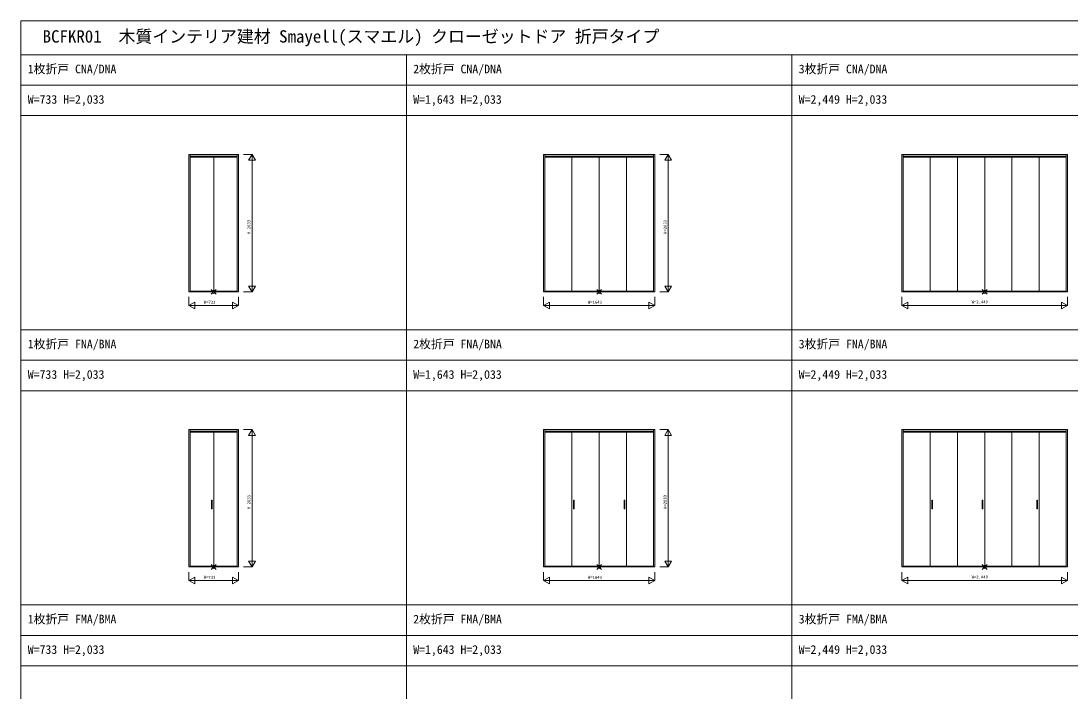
# Model space of a CAD drawing. Units: millimetres, scale not verified. Extents: x -14341 to 14341, y -10000 to 10000.
# Drawn here: x -14341 to 1171, y 90 to 10000 of the extents above; entities that cross this region are included whole.
import ezdxf
from ezdxf.enums import TextEntityAlignment as Align

# ---------------------------------------------------------------- set-up
doc = ezdxf.new("R2010")
doc.units = ezdxf.units.MM
doc.header["$LTSCALE"] = 50
doc.layers.add('0-0_0', color=7, linetype='Continuous')
for name, color, linetype, lineweight in [('0-1_YKK_F1', 7, 'Continuous', 18), ('0-2_YKK_A1', 4, 'Continuous', 18), ('0-5_YKK_N1', 2, 'Continuous', 18), ('0-7_YKK_IN', 1, 'Continuous', 18)]:
    doc.layers.add(name, color=color, linetype=linetype, lineweight=lineweight)
doc.styles.add('ＭＳ ゴシック', font='')
doc.styles.get('ＭＳ ゴシック').set_extended_font_data('MS Gothic')

msp = doc.modelspace()

# ---------------------------------------------------------------- linework, layer by layer
at = {"layer": '0-1_YKK_F1'}
for p, q in [((-14340.51, 10000), (14340.51, 10000)), ((-14340.51, -10000), (-14340.51, 10000)), ((-14340.51, 9500), (14159.49, 9500)), ((-8640.51, -10000), (-8640.51, 9500)), ((-2940.51, -10000), (-2940.51, 9500)), ((-14340.51, 9050), (14159.49, 9050)), ((-14340.51, 8600), (14159.49, 8600)), ((-14340.51, 5432), (14159.49, 5432)), ((-14340.51, 4982), (14159.49, 4982)), ((-14340.51, 4532), (14159.49, 4532)), ((-14340.51, 1364), (14159.49, 1364)), ((-14340.51, 914), (14159.49, 914)), ((-14340.51, 464), (14159.49, 464))]:
    msp.add_line(p, q, dxfattribs=at)
at = {"layer": '0-2_YKK_A1'}
for p, q in [((-11837.01, 8026.5), (-11837.01, 5993.5)), ((-11837.01, 8002.5), (-11144.01, 8002.5)), ((-11837.01, 7999.5), (-11144.01, 7999.5)), ((-11837.01, 7988), (-11144.01, 7988)), ((-11490.51, 6005.59), (-11490.51, 7988.5)), ((-11490.51, 6005.59), (-11490.51, 7988.5)), ((-11144.01, 5993.5), (-11144.01, 8026.5)), ((-6592.01, 8026.5), (-6592.01, 5993.5)), ((-6592.01, 8002.5), (-4989.01, 8002.5)), ((-6592.01, 7999.5), (-4989.01, 7999.5)), ((-6592.01, 7988), (-5791.51, 7988)), ((-6193.26, 6005.59), (-6193.26, 7988)), ((-6193.26, 6005.59), (-6193.26, 7988)), ((-5791.51, 6005.59), (-5791.51, 7988)), ((-5789.51, 7988), (-4989.01, 7988)), ((-5789.51, 6005.59), (-5789.51, 7988)), ((-5387.76, 6005.59), (-5387.76, 7988)), ((-5387.76, 6005.59), (-5387.76, 7988)), ((-4989.01, 5993.5), (-4989.01, 8026.5)), ((-1295.01, 8026.5), (-1295.01, 5993.5)), ((-1295.01, 8002.5), (1113.99, 8002.5)), ((-1295.01, 7999.5), (1113.99, 7999.5)), ((-1295.01, 7988), (-494.51, 7988)), ((-896.26, 6005.59), (-896.26, 7988)), ((-896.26, 6005.59), (-896.26, 7988)), ((-494.51, 6005.59), (-494.51, 7988)), ((311.24, 7988), (-492.26, 7988)), ((-492.26, 6005.59), (-492.26, 7988)), ((-90.51, 6005.59), (-90.51, 7988)), ((-90.51, 6005.59), (-90.51, 7988)), ((311.24, 7988), (311.24, 6005.59)), ((313.49, 7988), (1113.99, 7988)), ((313.49, 6005.59), (313.49, 7988)), ((715.24, 6005.59), (715.24, 7988)), ((715.24, 6005.59), (715.24, 7988)), ((1113.99, 5993.5), (1113.99, 8026.5)), ((-11837.01, 6005.59), (-11144.01, 6005.59)), ((-6592.01, 6005.59), (-5791.51, 6005.59)), ((-5789.51, 6005.59), (-4989.01, 6005.59)), ((-1295.01, 6005.59), (-494.51, 6005.59)), ((311.24, 6005.59), (-492.26, 6005.59)), ((313.49, 6005.59), (1113.99, 6005.59)), ((-11837.01, 3958.5), (-11837.01, 1925.5)), ((-11837.01, 3934.5), (-11144.01, 3934.5)), ((-11837.01, 3931.5), (-11144.01, 3931.5)), ((-11837.01, 3920), (-11144.01, 3920)), ((-11490.51, 1937.59), (-11490.51, 3920.5)), ((-11490.51, 1937.59), (-11490.51, 3920.5)), ((-11144.01, 1925.5), (-11144.01, 3958.5)), ((-6592.01, 3958.5), (-6592.01, 1925.5)), ((-6592.01, 3934.5), (-4989.01, 3934.5)), ((-6592.01, 3931.5), (-4989.01, 3931.5)), ((-6592.01, 3920), (-5791.51, 3920)), ((-6193.26, 1937.59), (-6193.26, 3920)), ((-6193.26, 1937.59), (-6193.26, 3920)), ((-5791.51, 1937.59), (-5791.51, 3920)), ((-5789.51, 3920), (-4989.01, 3920)), ((-5789.51, 1937.59), (-5789.51, 3920)), ((-5387.76, 1937.59), (-5387.76, 3920)), ((-5387.76, 1937.59), (-5387.76, 3920)), ((-4989.01, 1925.5), (-4989.01, 3958.5)), ((-1295.01, 3958.5), (-1295.01, 1925.5)), ((-1295.01, 3934.5), (1113.99, 3934.5)), ((-1295.01, 3931.5), (1113.99, 3931.5)), ((-1295.01, 3920), (-494.51, 3920)), ((-896.26, 1937.59), (-896.26, 3920)), ((-896.26, 1937.59), (-896.26, 3920)), ((-494.51, 1937.59), (-494.51, 3920)), ((311.24, 3920), (-492.26, 3920)), ((-492.26, 1937.59), (-492.26, 3920)), ((-90.51, 1937.59), (-90.51, 3920)), ((-90.51, 1937.59), (-90.51, 3920)), ((311.24, 3920), (311.24, 1937.59)), ((313.49, 3920), (1113.99, 3920)), ((313.49, 1937.59), (313.49, 3920)), ((715.24, 1937.59), (715.24, 3920)), ((715.24, 1937.59), (715.24, 3920)), ((1113.99, 1925.5), (1113.99, 3958.5)), ((-11525.51, 2911.16), (-11525.51, 2788.84)), ((-11515.51, 2911.16), (-11515.51, 2788.84)), ((-6168.26, 2911.16), (-6168.26, 2788.84)), ((-6158.26, 2911.16), (-6158.26, 2788.84)), ((-5422.76, 2911.16), (-5422.76, 2788.84)), ((-5412.76, 2911.16), (-5412.76, 2788.84)), ((-871.26, 2911.16), (-871.26, 2788.84)), ((-861.26, 2911.16), (-861.26, 2788.84)), ((-125.51, 2911.16), (-125.51, 2788.84)), ((-115.51, 2911.16), (-115.51, 2788.84)), ((680.24, 2911.16), (680.24, 2788.84)), ((690.24, 2911.16), (690.24, 2788.84)), ((-11837.01, 1937.59), (-11144.01, 1937.59)), ((-6592.01, 1937.59), (-5791.51, 1937.59)), ((-5789.51, 1937.59), (-4989.01, 1937.59)), ((-1295.01, 1937.59), (-494.51, 1937.59)), ((311.24, 1937.59), (-492.26, 1937.59)), ((313.49, 1937.59), (1113.99, 1937.59))]:
    msp.add_line(p, q, dxfattribs=at)
for points in [[(-11857.01, 5993.5), (-11124.01, 5993.5), (-11124.01, 8026.5), (-11857.01, 8026.5)], [(-6612.01, 5993.5), (-4969.01, 5993.5), (-4969.01, 8026.5), (-6612.01, 8026.5)], [(-1315.01, 5993.5), (1133.99, 5993.5), (1133.99, 8026.5), (-1315.01, 8026.5)], [(-11857.01, 1925.5), (-11124.01, 1925.5), (-11124.01, 3958.5), (-11857.01, 3958.5)], [(-6612.01, 1925.5), (-4969.01, 1925.5), (-4969.01, 3958.5), (-6612.01, 3958.5)], [(-1315.01, 1925.5), (1133.99, 1925.5), (1133.99, 3958.5), (-1315.01, 3958.5)]]:
    msp.add_lwpolyline(points, close=True, dxfattribs=at)
for centre, start, end in [((-11520.51, 2910.46), 8.0102, 171.9898), ((-6163.26, 2910.46), 8.0102, 171.9898), ((-5417.76, 2910.46), 8.0102, 171.9898), ((-866.26, 2910.46), 8.0102, 171.9898), ((-120.51, 2910.46), 8.0102, 171.9898), ((685.24, 2910.46), 8.0102, 171.9898), ((-11520.51, 2789.54), 188.0102, 351.9898), ((-6163.26, 2789.54), 188.0102, 351.9898), ((-5417.76, 2789.54), 188.0102, 351.9898), ((-866.26, 2789.54), 188.0102, 351.9898), ((-120.51, 2789.54), 188.0102, 351.9898), ((685.24, 2789.54), 188.0102, 351.9898)]:
    msp.add_arc(centre, 5.05, start, end, dxfattribs=at)
at = {"layer": '0-5_YKK_N1'}
for p, q in [((-11049.01, 8026.5), (-10924.01, 8026.5)), ((-10974.01, 7939.9), (-10874.01, 7939.9)), ((-10924.01, 8026.5), (-10924.01, 5993.5)), ((-4894.01, 8026.5), (-4769.01, 8026.5)), ((-4819.01, 7939.9), (-4719.01, 7939.9)), ((-4769.01, 8026.5), (-4769.01, 5993.5)), ((-10974.01, 6080.1), (-10874.01, 6080.1)), ((-4819.01, 6080.1), (-4719.01, 6080.1)), ((-11857.01, 5918.5), (-11857.01, 5793.5)), ((-11124.01, 5918.5), (-11124.01, 5793.5)), ((-11049.01, 5993.5), (-10924.01, 5993.5)), ((-6612.01, 5918.5), (-6612.01, 5793.5)), ((-4969.01, 5918.5), (-4969.01, 5793.5)), ((-4894.01, 5993.5), (-4769.01, 5993.5)), ((-1315.01, 5918.5), (-1315.01, 5793.5)), ((1133.99, 5918.5), (1133.99, 5793.5)), ((-11124.01, 5793.5), (-11857.01, 5793.5)), ((-11857.01, 5793.5), (-11770.4, 5743.5)), ((-11210.61, 5843.5), (-11124.01, 5793.5)), ((-11210.61, 5843.5), (-11210.61, 5743.5)), ((-11210.61, 5743.5), (-11124.01, 5793.5)), ((-6612.01, 5793.5), (-6525.4, 5743.5)), ((-6525.4, 5843.5), (-6525.4, 5743.5)), ((-5055.61, 5843.5), (-4969.01, 5793.5)), ((-5055.61, 5843.5), (-5055.61, 5743.5)), ((-5055.61, 5743.5), (-4969.01, 5793.5)), ((-1315.01, 5793.5), (-1228.4, 5743.5)), ((-1228.4, 5843.5), (-1228.4, 5743.5)), ((1047.39, 5843.5), (1133.99, 5793.5)), ((1047.39, 5843.5), (1047.39, 5743.5)), ((1047.39, 5743.5), (1133.99, 5793.5)), ((-11049.01, 3958.5), (-10924.01, 3958.5)), ((-10924.01, 3958.5), (-10924.01, 1925.5)), ((-4894.01, 3958.5), (-4769.01, 3958.5)), ((-4769.01, 3958.5), (-4769.01, 1925.5)), ((-10974.01, 3871.9), (-10874.01, 3871.9)), ((-4819.01, 3871.9), (-4719.01, 3871.9)), ((-11049.01, 1925.5), (-10924.01, 1925.5)), ((-10974.01, 2012.1), (-10874.01, 2012.1)), ((-4894.01, 1925.5), (-4769.01, 1925.5)), ((-4819.01, 2012.1), (-4719.01, 2012.1)), ((-11857.01, 1850.5), (-11857.01, 1725.5)), ((-11124.01, 1725.5), (-11857.01, 1725.5)), ((-11857.01, 1725.5), (-11770.4, 1675.5)), ((-11210.61, 1775.5), (-11124.01, 1725.5)), ((-11210.61, 1775.5), (-11210.61, 1675.5)), ((-11210.61, 1675.5), (-11124.01, 1725.5)), ((-11124.01, 1850.5), (-11124.01, 1725.5)), ((-6612.01, 1850.5), (-6612.01, 1725.5)), ((-6612.01, 1725.5), (-6525.4, 1675.5)), ((-6525.4, 1775.5), (-6525.4, 1675.5)), ((-5055.61, 1775.5), (-4969.01, 1725.5)), ((-5055.61, 1775.5), (-5055.61, 1675.5)), ((-5055.61, 1675.5), (-4969.01, 1725.5)), ((-4969.01, 1850.5), (-4969.01, 1725.5)), ((-1315.01, 1850.5), (-1315.01, 1725.5)), ((-1315.01, 1725.5), (-1228.4, 1675.5)), ((-1228.4, 1775.5), (-1228.4, 1675.5)), ((1047.39, 1775.5), (1133.99, 1725.5)), ((1047.39, 1775.5), (1047.39, 1675.5)), ((1047.39, 1675.5), (1133.99, 1725.5)), ((1133.99, 1850.5), (1133.99, 1725.5))]:
    msp.add_line(p, q, dxfattribs=at)
for points in [[(-10974.01, 7939.9), (-10924.01, 8026.5), (-10874.01, 7939.9)], [(-4819.01, 7939.9), (-4769.01, 8026.5), (-4719.01, 7939.9)], [(-10974.01, 6080.1), (-10924.01, 5993.5), (-10874.01, 6080.1)], [(-4819.01, 6080.1), (-4769.01, 5993.5), (-4719.01, 6080.1)], [(-11857.01, 5793.5), (-11770.4, 5843.5), (-11770.4, 5743.5)], [(-4969.01, 5793.5), (-6612.01, 5793.5), (-6525.4, 5843.5)], [(1133.99, 5793.5), (-1315.01, 5793.5), (-1228.4, 5843.5)], [(-10974.01, 3871.9), (-10924.01, 3958.5), (-10874.01, 3871.9)], [(-4819.01, 3871.9), (-4769.01, 3958.5), (-4719.01, 3871.9)], [(-10974.01, 2012.1), (-10924.01, 1925.5), (-10874.01, 2012.1)], [(-4819.01, 2012.1), (-4769.01, 1925.5), (-4719.01, 2012.1)], [(-11857.01, 1725.5), (-11770.4, 1775.5), (-11770.4, 1675.5)], [(-4969.01, 1725.5), (-6612.01, 1725.5), (-6525.4, 1775.5)], [(1133.99, 1725.5), (-1315.01, 1725.5), (-1228.4, 1775.5)]]:
    msp.add_lwpolyline(points, dxfattribs=at)
at = {"layer": '0-7_YKK_IN'}
for p, q in [((-11525.86, 5958.14), (-11455.15, 6028.86)), ((-11525.86, 6028.86), (-11455.15, 5958.14)), ((-5825.86, 5958.14), (-5755.15, 6028.86)), ((-5825.86, 6028.86), (-5755.15, 5958.14)), ((-125.86, 5958.14), (-55.15, 6028.86)), ((-125.86, 6028.86), (-55.15, 5958.14)), ((-11525.86, 1890.14), (-11455.15, 1960.86)), ((-11525.86, 1960.86), (-11455.15, 1890.14)), ((-5825.86, 1890.14), (-5755.15, 1960.86)), ((-5825.86, 1960.86), (-5755.15, 1890.14)), ((-125.86, 1890.14), (-55.15, 1960.86)), ((-125.86, 1960.86), (-55.15, 1890.14))]:
    msp.add_line(p, q, dxfattribs=at)
for centre in [(-11490.51, 5993.5), (-5790.51, 5993.5), (-90.51, 5993.5), (-11490.51, 1925.5), (-5790.51, 1925.5), (-90.51, 1925.5)]:
    msp.add_circle(centre, 25, dxfattribs=at)

# ---------------------------------------------------------------- texts
at = {"layer": '0-0_0', "style": 'ＭＳ ゴシック'}
for s, height, p in [('BCFKR01  木質インテリア建材 Smayell(スマエル) クローゼットドア 折戸タイプ', 183.3, (-14020.52, 9625)), ('1枚折戸 CNA/DNA', 128.3, (-14240.51, 9187.5)), ('2枚折戸 CNA/DNA', 128.3, (-8540.51, 9187.5)), ('3枚折戸 CNA/DNA', 128.3, (-2840.51, 9187.5)), ('W=733 H=2,033', 128.3, (-14240.51, 8737.5)), ('W=1,643 H=2,033', 128.3, (-8540.51, 8737.5)), ('W=2,449 H=2,033', 128.3, (-2840.51, 8737.5)), ('1枚折戸 FNA/BNA', 128.3, (-14240.51, 5119.5)), ('2枚折戸 FNA/BNA', 128.3, (-8540.51, 5119.5)), ('3枚折戸 FNA/BNA', 128.3, (-2840.51, 5119.5)), ('W=733 H=2,033', 128.3, (-14240.51, 4669.5)), ('W=1,643 H=2,033', 128.3, (-8540.51, 4669.5)), ('W=2,449 H=2,033', 128.3, (-2840.51, 4669.5)), ('1枚折戸 FMA/BMA', 128.3, (-14240.51, 1051.5)), ('2枚折戸 FMA/BMA', 128.3, (-8540.51, 1051.5)), ('3枚折戸 FMA/BMA', 128.3, (-2840.51, 1051.5)), ('W=733 H=2,033', 128.3, (-14240.51, 601.5)), ('W=1,643 H=2,033', 128.3, (-8540.51, 601.5)), ('W=2,449 H=2,033', 128.3, (-2840.51, 601.5))]:
    msp.add_text(s, height=height, dxfattribs=at).set_placement(p, align=Align.BOTTOM_LEFT)
at = {"layer": '0-5_YKK_N1', "color": 7, "style": 'ＭＳ ゴシック'}
for p in [(-10936.01, 6851), (-4781.01, 6851), (-10936.01, 2783), (-4781.01, 2783)]:
    msp.add_text('H=2033', height=43.99, rotation=90, dxfattribs=at).set_placement(p, align=Align.BOTTOM_LEFT)
for s, p in [('W=733', (-11637.51, 5805.5)), ('W=1643', (-5957.51, 5805.5)), ('W=2,449', (-282.51, 5810.5)), ('W=733', (-11637.51, 1737.5)), ('W=1643', (-5957.51, 1737.5)), ('W=2,449', (-282.51, 1742.5))]:
    msp.add_text(s, height=43.99, dxfattribs=at).set_placement(p, align=Align.BOTTOM_LEFT)

doc.saveas('drawing.dxf')
